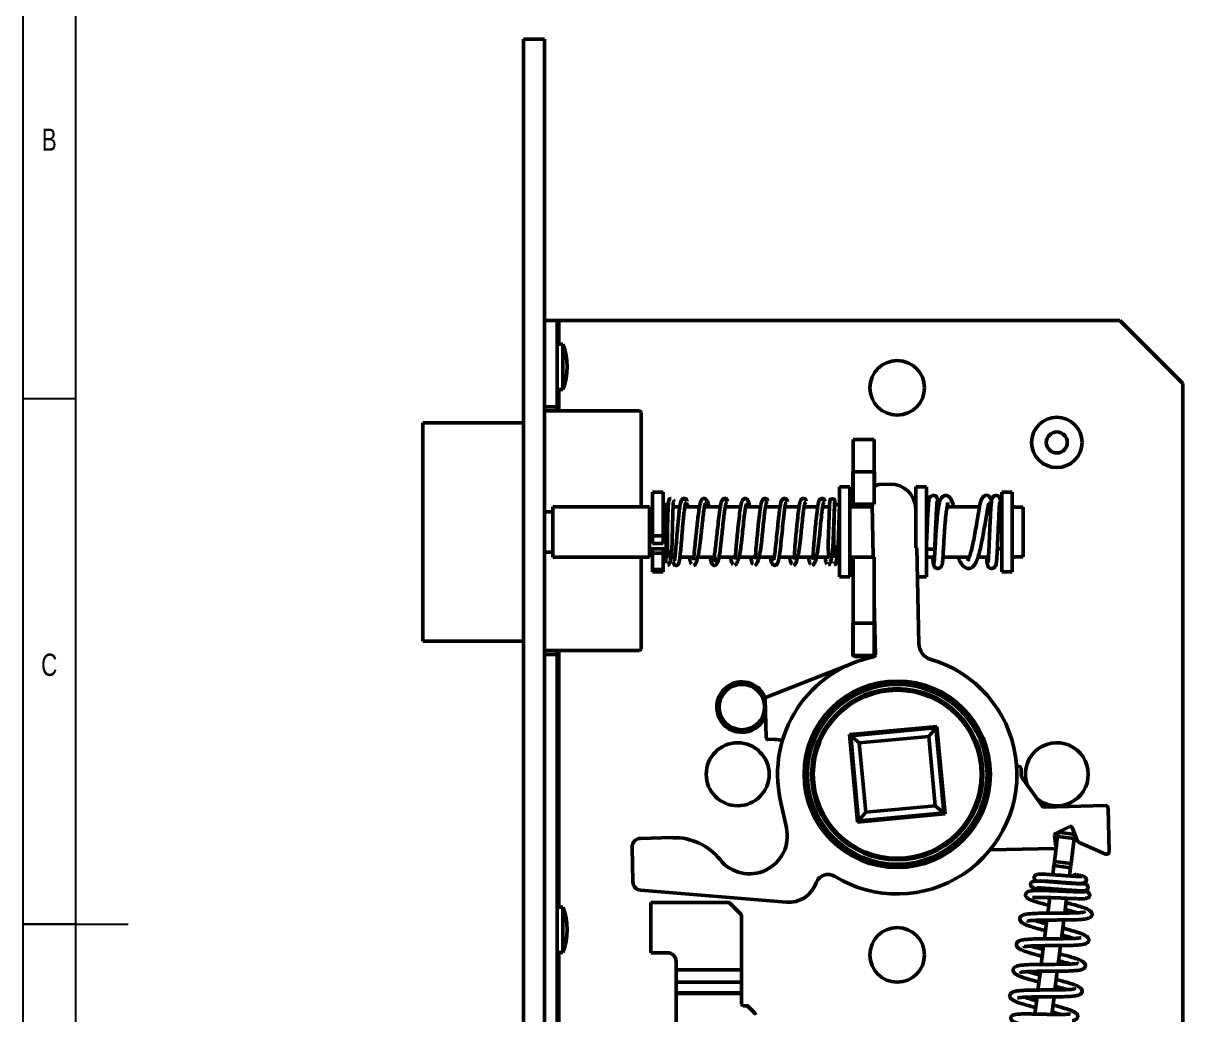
# Model space of a CAD drawing. Header units: millimetres. Extents: x 4 to 420, y 5 to 292.
# Drawn here: x 15 to 125.5, y 139.9 to 234.3 of the extents above; entities that cross this region are included whole.
import ezdxf

# ---------------------------------------------------------------- set-up
doc = ezdxf.new("R2010")
doc.units = ezdxf.units.MM
doc.styles.add('SLDTEXTSTYLE0', font='TXT', dxfattribs={"width": 0.75})

msp = doc.modelspace()

# ---------------------------------------------------------------- linework, layer by layer
at = {"color": 7, "linetype": 'Continuous', "lineweight": 25}
for p, q in [((15, 5), (15, 292)), ((20, 10), (20, 287)), ((20, 198.5), (15, 198.5)), ((14.999, 148.5), (25.001, 148.5)), ((20, 148.5), (15, 148.5))]:
    msp.add_line(p, q, dxfattribs=at)
at = {"color": 7, "linetype": 'Continuous', "lineweight": 50}
for p, q in [((62.657, 232.758), (64.657, 232.758)), ((62.657, 40.758), (62.657, 232.758)), ((64.657, 40.758), (64.657, 232.758)), ((64.657, 205.958), (65.857, 205.958)), ((65.857, 205.958), (65.857, 197.758)), ((65.857, 205.958), (66.017, 205.958)), ((119.457, 205.958), (66.017, 205.958)), ((125.457, 199.958), (119.457, 205.958)), ((66.417, 203.718), (65.857, 203.718)), ((66.417, 203.718), (66.417, 199.398)), ((125.457, 73.558), (125.457, 199.958)), ((65.857, 199.398), (66.417, 199.398)), ((64.657, 197.758), (65.857, 197.758)), ((65.857, 197.758), (65.857, 197.358)), ((64.657, 197.358), (65.857, 197.358)), ((66.017, 197.358), (65.857, 197.358)), ((66.017, 197.358), (73.697, 197.358)), ((73.857, 197.198), (73.857, 188.238)), ((53.057, 196.238), (62.657, 196.238)), ((53.057, 175.438), (53.057, 196.238)), ((94.057, 194.638), (96.057, 194.638)), ((94.057, 194.638), (94.057, 191.558)), ((96.057, 194.638), (96.057, 191.558)), ((94.017, 191.518), (94.017, 188.398)), ((94.057, 191.558), (96.057, 191.558)), ((94.057, 191.558), (94.057, 188.478)), ((96.057, 191.558), (96.057, 188.478)), ((96.097, 190.154), (96.097, 191.518)), ((93.753, 190.118), (92.753, 190.118)), ((92.753, 181.65), (92.753, 190.118)), ((93.753, 181.65), (93.753, 190.118)), ((97.576, 190.381), (96.616, 190.361)), ((101.028, 190.118), (100.028, 190.118)), ((100.028, 188.008), (100.028, 190.118)), ((101.028, 181.933), (101.028, 190.118)), ((75.957, 189.638), (74.957, 189.638)), ((74.957, 185.468), (74.957, 189.638)), ((75.957, 185.468), (75.957, 189.638)), ((81.922, 188.973), (81.838, 189.016)), ((85.773, 188.945), (85.653, 189.015)), ((92.099, 188.986), (92.057, 188.987)), ((109.217, 189.638), (108.217, 189.638)), ((108.217, 182.038), (108.217, 189.638)), ((109.217, 182.038), (109.217, 189.638)), ((74.657, 188.238), (65.457, 188.238)), ((65.457, 188.238), (65.457, 183.438)), ((74.657, 188.238), (74.657, 183.438)), ((76.257, 188.011), (76.257, 183.438)), ((77.552, 188.238), (76.905, 188.238)), ((79.427, 188.238), (78.023, 188.238)), ((81.403, 188.238), (79.901, 188.238)), ((83.35, 188.238), (81.88, 188.238)), ((85.239, 188.238), (83.816, 188.238)), ((87.1, 188.238), (85.713, 188.238)), ((88.911, 188.238), (87.563, 188.238)), ((90.684, 188.238), (89.383, 188.238)), ((91.801, 188.238), (91.153, 188.238)), ((92.28, 188.238), (92.273, 188.238)), ((92.753, 188.238), (92.752, 188.238)), ((95.862, 188.238), (93.753, 188.238)), ((94.057, 188.478), (96.057, 188.478)), ((94.057, 188.478), (94.057, 188.238)), ((95.857, 188.478), (95.967, 183.438)), ((100.028, 188.238), (100.014, 188.238)), ((100.042, 187.365), (100.028, 188.034)), ((101.219, 188.238), (101.028, 188.238)), ((102.199, 188.238), (102.014, 188.238)), ((106.101, 188.238), (103.011, 188.238)), ((107.185, 188.238), (106.913, 188.238)), ((109.457, 188.238), (109.217, 188.238)), ((109.457, 188.238), (109.457, 188.202)), ((110.257, 188.206), (109.457, 188.206)), ((109.457, 188.202), (110.257, 188.202)), ((110.257, 188.202), (110.257, 188.206)), ((110.257, 188.202), (110.257, 183.469)), ((65.457, 187.758), (64.657, 187.758)), ((74.957, 187.438), (74.657, 187.438)), ((76.257, 187.438), (75.957, 187.438)), ((100.028, 184.31), (100.028, 187.365)), ((108.217, 187.438), (107.938, 187.438)), ((74.957, 185.468), (75.957, 185.468)), ((74.957, 184.746), (74.957, 185.468)), ((74.957, 184.746), (75.957, 184.746)), ((75.957, 184.746), (75.957, 185.468)), ((64.657, 183.918), (65.457, 183.918)), ((65.457, 183.438), (74.657, 183.438)), ((73.857, 183.438), (73.857, 174.718)), ((74.657, 184.238), (76.257, 184.238)), ((74.957, 184.238), (74.957, 183.818)), ((75.957, 183.818), (74.957, 183.818)), ((74.957, 182.266), (74.957, 183.818)), ((75.957, 184.238), (75.957, 183.818)), ((75.957, 182.266), (75.957, 183.818)), ((76.699, 183.438), (77.08, 183.438)), ((77.55, 183.438), (78.895, 183.438)), ((79.265, 183.438), (80.812, 183.438)), ((81.285, 183.438), (82.857, 183.438)), ((83.18, 183.438), (84.77, 183.438)), ((85.084, 183.438), (86.54, 183.438)), ((87.008, 183.438), (88.467, 183.438)), ((88.773, 183.438), (90.252, 183.438)), ((90.558, 183.438), (91.746, 183.438)), ((92.51, 183.438), (92.753, 183.438)), ((93.753, 183.438), (94.057, 183.438)), ((94.057, 183.438), (96.057, 183.438)), ((94.057, 183.438), (94.057, 177.158)), ((96.057, 183.438), (96.057, 177.158)), ((100.307, 175.2), (100.109, 184.31)), ((101.028, 183.438), (101.81, 183.438)), ((102.612, 183.438), (105.106, 183.438)), ((105.94, 183.438), (106.944, 183.438)), ((107.791, 184.238), (108.217, 184.238)), ((109.217, 183.438), (109.457, 183.438)), ((110.257, 183.469), (109.457, 183.469)), ((109.457, 183.469), (109.457, 183.438)), ((74.957, 182.266), (75.957, 182.266)), ((74.957, 182.038), (74.957, 182.266)), ((75.957, 182.038), (75.957, 182.266)), ((92.068, 182.977), (92.092, 182.85)), ((74.957, 182.038), (75.957, 182.038)), ((92.753, 181.558), (92.753, 181.65)), ((92.753, 181.558), (93.753, 181.558)), ((93.753, 181.558), (93.753, 181.65)), ((100.169, 181.558), (101.028, 181.558)), ((101.028, 181.558), (101.028, 181.933)), ((108.217, 182.038), (109.217, 182.038)), ((96.057, 179.271), (96.17, 174.101)), ((96.057, 178.2), (96.145, 174.432)), ((94.017, 177.098), (94.017, 174.138)), ((94.057, 177.158), (96.057, 177.158)), ((94.057, 177.158), (94.057, 174.078)), ((96.057, 177.158), (96.057, 174.078)), ((96.097, 174.233), (96.097, 176.482)), ((53.057, 175.438), (62.657, 175.438)), ((64.657, 174.558), (65.857, 174.558)), ((65.857, 174.558), (65.857, 174.158)), ((65.857, 174.558), (66.017, 174.558)), ((73.697, 174.558), (66.017, 174.558)), ((64.657, 174.158), (65.857, 174.158)), ((65.857, 174.158), (65.857, 132.678)), ((94.057, 174.078), (96.057, 174.078)), ((94.177, 173.978), (95.705, 173.978)), ((95.891, 174.05), (94.749, 173.604)), ((93.492, 173.114), (85.788, 170.108)), ((85.686, 169.955), (85.773, 166.228)), ((93.7, 166.537), (102.036, 167.315)), ((101.934, 167.192), (93.823, 166.435)), ((101.934, 167.192), (101.254, 166.372)), ((102.691, 159.081), (101.934, 167.192)), ((102.036, 167.315), (102.815, 158.979)), ((85.937, 166.072), (86.577, 166.087)), ((94.478, 158.2), (93.7, 166.537)), ((93.823, 166.435), (94.58, 158.324)), ((94.643, 165.755), (93.823, 166.435)), ((101.254, 166.372), (94.643, 165.755)), ((94.643, 165.755), (95.26, 159.143)), ((101.872, 159.761), (101.254, 166.372)), ((109.883, 163.508), (109.633, 163.503)), ((110.065, 162.578), (110.047, 163.352)), ((112.053, 159.742), (110.11, 162.444)), ((87.115, 160.346), (87.7, 157.644)), ((95.26, 159.143), (94.58, 158.324)), ((94.58, 158.324), (102.691, 159.081)), ((95.26, 159.143), (101.872, 159.761)), ((102.691, 159.081), (101.872, 159.761)), ((118.092, 159.779), (112.254, 159.643)), ((118.434, 155.385), (118.338, 159.544)), ((102.815, 158.979), (94.478, 158.2)), ((113.366, 155.881), (113.247, 156.952)), ((113.335, 157.113), (114.693, 157.785)), ((113.586, 157.237), (115.173, 157.034)), ((114.913, 157.7), (115.428, 156.381)), ((73.002, 155.838), (73.075, 152.504)), ((76.884, 156.723), (73.784, 156.656)), ((113.23, 154.46), (113.535, 156.84)), ((113.535, 156.84), (115.122, 156.637)), ((114.817, 154.256), (115.122, 156.637)), ((115.513, 156.293), (118.098, 155.16)), ((107.099, 155.562), (113.211, 155.704)), ((113.067, 153.191), (113.179, 154.063)), ((113.179, 154.063), (114.766, 153.86)), ((113.23, 154.46), (114.817, 154.256)), ((114.666, 153.075), (114.766, 153.86)), ((112.98, 152.512), (112.984, 152.54)), ((73.808, 151.724), (87.667, 150.572)), ((112.872, 151.671), (112.897, 151.862)), ((114.477, 151.604), (114.494, 151.736)), ((114.577, 152.387), (114.582, 152.423)), ((116.262, 151.617), (116.062, 151.674)), ((74.782, 150.562), (74.782, 145.762)), ((82.156, 150.562), (74.782, 150.562)), ((83.375, 149.409), (82.269, 150.515)), ((112.779, 150.94), (112.434, 151.029)), ((112.598, 149.533), (112.788, 151.017)), ((114.212, 149.543), (114.393, 150.951)), ((66.417, 150.118), (65.857, 150.118)), ((66.417, 150.118), (66.417, 145.798)), ((83.422, 144.138), (83.422, 149.296)), ((112.285, 147.094), (112.514, 148.877)), ((113.9, 147.103), (114.128, 148.887)), ((111.972, 144.655), (112.201, 146.438)), ((113.587, 144.664), (113.815, 146.447)), ((65.857, 145.798), (66.417, 145.798)), ((74.782, 145.762), (76.382, 145.762)), ((77.182, 144.962), (77.182, 144.138)), ((83.422, 144.138), (77.182, 144.138)), ((77.182, 142.95), (77.182, 144.138)), ((83.422, 144.138), (83.422, 142.95)), ((111.66, 142.215), (111.888, 143.999)), ((113.274, 142.225), (113.503, 144.008)), ((83.422, 142.95), (77.182, 142.95)), ((77.182, 142.95), (77.182, 141.945)), ((83.422, 141.945), (83.422, 142.95)), ((83.422, 141.945), (77.182, 141.945)), ((77.182, 141.889), (77.182, 141.945)), ((83.422, 141.889), (77.182, 141.889)), ((77.182, 141.889), (77.182, 91.762)), ((83.422, 141.945), (83.422, 141.889)), ((83.422, 140.882), (83.422, 141.889)), ((111.366, 139.924), (111.575, 141.559)), ((112.975, 139.891), (113.19, 141.569)), ((83.916, 140.722), (83.582, 140.722)), ((84.735, 139.969), (84.029, 140.675))]:
    msp.add_line(p, q, dxfattribs=at)
at = {"color": 8, "linetype": 'Continuous', "lineweight": 50}
for p, q in [((66.017, 203.718), (66.017, 205.958)), ((66.017, 197.358), (66.017, 199.398)), ((66.017, 150.118), (66.017, 174.558)), ((66.017, 132.139), (66.017, 145.798))]:
    msp.add_line(p, q, dxfattribs=at)
at = {"color": 7, "linetype": 'Continuous', "lineweight": 50, "flags": 128}
for points in [[(76.429, 188.26), (76.412, 188.334), (76.36, 188.397), (76.284, 188.441), (76.193, 188.456), (76.102, 188.443), (76.026, 188.402), (75.974, 188.34), (75.957, 188.267), (75.975, 188.192), (76.026, 188.129), (76.103, 188.085), (76.193, 188.07), (76.284, 188.083), (76.36, 188.124), (76.412, 188.186), (76.429, 188.26)], [(92.753, 188.26), (92.736, 188.334), (92.684, 188.397), (92.608, 188.441), (92.517, 188.456), (92.427, 188.444), (92.35, 188.402), (92.299, 188.341), (92.281, 188.267), (92.289, 188.232)], [(101.817, 184.38), (101.827, 184.355), (101.798, 184.282), (101.71, 184.224), (101.581, 184.187), (101.428, 184.179), (101.274, 184.199), (101.145, 184.246), (101.058, 184.311), (101.028, 184.385), (101.028, 184.385)], [(96.081, 177.167), (96.07, 177.187), (96.057, 177.204)], [(95.948, 174.078), (95.946, 174.076), (95.891, 174.05)], [(101.934, 167.192), (101.956, 167.218), (101.981, 167.248), (102.008, 167.281), (102.036, 167.315)], [(93.7, 166.537), (93.734, 166.509), (93.767, 166.481), (93.797, 166.456), (93.823, 166.435)], [(102.691, 159.081), (102.718, 159.059), (102.748, 159.034), (102.781, 159.007), (102.815, 158.979)], [(94.478, 158.2), (94.507, 158.234), (94.534, 158.267), (94.559, 158.297), (94.58, 158.324)], [(113.535, 156.84), (113.545, 156.918), (113.555, 156.992), (113.564, 157.061), (113.571, 157.121), (113.578, 157.17), (113.582, 157.207), (113.585, 157.23), (113.586, 157.237)], [(115.122, 156.637), (115.132, 156.714), (115.142, 156.789), (115.151, 156.857), (115.158, 156.917), (115.165, 156.967), (115.169, 157.003), (115.172, 157.026), (115.173, 157.034)], [(113.179, 154.063), (113.18, 154.071), (113.183, 154.093), (113.188, 154.13), (113.194, 154.179), (113.202, 154.239), (113.211, 154.308), (113.22, 154.382), (113.23, 154.46)], [(114.766, 153.86), (114.767, 153.867), (114.77, 153.89), (114.775, 153.926), (114.781, 153.976), (114.789, 154.036), (114.798, 154.105), (114.807, 154.179), (114.817, 154.256)]]:
    msp.add_lwpolyline(points, dxfattribs=at)
at = {"color": 7, "linetype": 'Continuous', "lineweight": 50}
for centre, radius in [((98.257, 199.558), 2.6), ((113.457, 194.358), 2.4), ((113.457, 194.358), 1), ((83.457, 169.158), 2.16), ((98.257, 162.758), 8.88), ((98.257, 162.758), 8.8), ((98.257, 162.758), 8.56), ((98.257, 162.758), 8.16), ((98.257, 162.758), 8), ((83.057, 162.758), 3), ((98.257, 145.558), 2.6)]:
    msp.add_circle(centre, radius, dxfattribs=at)
for centre, radius, start, end in [((60.785, 201.558), 6.032, 339.01705, 20.98295), ((73.697, 197.198), 0.16, 0, 90), ((94.177, 191.518), 0.16, 138.59038, 180), ((95.937, 191.518), 0.16, 0, 41.40962), ((96.633, 189.561), 0.8, 91.24735, 136.06999), ((97.628, 187.982), 2.4, 1.24735, 91.24735), ((94.177, 188.398), 0.16, 180, 221.40962), ((94.177, 177.098), 0.16, 138.59038, 180), ((73.697, 174.718), 0.16, 270, 0), ((101.907, 175.235), 1.6, 181.24735, 253.69732), ((98.257, 162.758), 11.4, 101.21025, 192.21558), ((98.257, 162.758), 11.4, 238.46383, 73.69732), ((94.177, 174.138), 0.16, 180, 270), ((96.01, 174.097), 0.16, 281.21025, 1.24735), ((95.745, 174.423), 0.4, 321.29947, 1.33363), ((83.457, 169.158), 2.4, 119.32811, 340.76716), ((83.457, 169.158), 2.4, 21.00834, 119.32811), ((85.846, 169.959), 0.16, 111.31674, 181.33363), ((85.933, 166.232), 0.16, 181.33363, 271.33363), ((86.614, 164.487), 1.6, 64.3172, 91.33363), ((113.457, 162.758), 3, 0, 200.95651), ((109.887, 163.349), 0.16, 1.33363, 91.33363), ((110.305, 162.584), 0.24, 181.33363, 215.73363), ((113.457, 162.758), 3, 230.51075, 0), ((112.248, 159.883), 0.24, 215.73363, 271.33363), ((118.098, 159.539), 0.24, 1.33363, 91.33363), ((84.182, 156.882), 3.6, 218.7426, 12.21558), ((113.406, 156.97), 0.16, 116.33363, 186.33363), ((114.764, 157.642), 0.16, 21.31674, 116.33363), ((73.802, 155.856), 0.8, 91.24735, 181.24735), ((77.006, 151.124), 5.6, 38.7426, 91.24735), ((113.207, 155.864), 0.16, 271.33363, 6.33363), ((115.577, 156.44), 0.16, 201.31674, 246.33363), ((118.194, 155.38), 0.24, 246.33363, 1.33363), ((73.874, 152.521), 0.8, 181.24735, 265.24735), ((91.667, 152.019), 1.2, 58.46383, 160.37571), ((87.899, 153.362), 2.8, 265.24735, 340.37571), ((82.156, 150.402), 0.16, 45, 90), ((60.785, 147.958), 6.032, 339.01705, 20.98295), ((83.262, 149.296), 0.16, 0, 45), ((76.382, 144.962), 0.8, 0, 90), ((83.582, 140.882), 0.16, 180, 270), ((83.916, 140.562), 0.16, 45, 90), ((84.622, 139.856), 0.16, 0, 45)]:
    msp.add_arc(centre, radius, start, end, dxfattribs=at)
for points, knots in [([(76.735, 189.021), (76.704, 189.018), (76.642, 189.012), (76.565, 188.959), (76.507, 188.886), (76.498, 188.825), (76.494, 188.795)], [0, 0, 0, 0, 0.2503642, 0.5015165, 0.7518791, 1, 1, 1, 1]), ([(77.781, 188.912), (77.741, 188.887), (77.666, 188.84), (77.565, 188.37), (77.479, 187.748), (77.408, 187.068), (77.348, 186.413), (77.285, 185.664), (77.217, 184.831), (77.143, 183.989), (77.08, 183.453), (77.054, 183.191), (77.025, 183.078), (77.047, 183.083), (77.05, 183.083)], [0, 0, 0, 0, 0.1214077, 0.2299491, 0.3274471, 0.4142938, 0.4899527, 0.5540426, 0.664923, 0.7689499, 0.8727554, 0.9299814, 0.9887465, 1, 1, 1, 1]), ([(77.974, 189.028), (77.94, 189.026), (77.874, 189.02), (77.789, 188.963), (77.723, 188.885), (77.709, 188.818), (77.702, 188.785)], [0, 0, 0, 0, 0.2553375, 0.5088686, 0.7578804, 1, 1, 1, 1]), ([(78.173, 188.784), (78.172, 188.817), (78.17, 188.883), (78.123, 188.963), (78.057, 189.018), (77.974, 189.036), (77.892, 189.008), (77.833, 188.958), (77.813, 188.913), (77.806, 188.898)], [0, 0, 0, 0, 0.1532887, 0.3073295, 0.4617254, 0.6157717, 0.769585, 0.9233798, 1, 1, 1, 1]), ([(78.246, 188.753), (78.239, 188.789), (78.224, 188.861), (78.158, 188.945), (78.101, 188.997), (78.065, 189.005), (78.061, 189.006)], [0, 0, 0, 0, 0.3126388, 0.6343349, 0.9622993, 1, 1, 1, 1]), ([(80.294, 188.238), (80.292, 188.252), (80.259, 188.465), (80.19, 188.721), (80.042, 188.987), (79.837, 189.045), (79.682, 188.987), (79.567, 188.822), (79.477, 188.529), (79.387, 188.06), (79.3, 187.413), (79.211, 186.647), (79.128, 185.854), (79.037, 185), (78.961, 184.284), (78.913, 183.751), (78.891, 183.404), (78.887, 183.193), (78.894, 183.168), (78.896, 183.16)], [0, 0, 0, 0, 0.0054784, 0.0814051, 0.1494235, 0.1808576, 0.2111815, 0.2688036, 0.3297719, 0.4007417, 0.479501, 0.5549536, 0.6260999, 0.6969627, 0.7890413, 0.8439946, 0.9042984, 0.9698269, 1, 1, 1, 1]), ([(81.731, 189.005), (81.726, 189.003), (81.688, 188.994), (81.628, 188.939), (81.559, 188.85), (81.543, 188.774), (81.535, 188.736)], [0, 0, 0, 0, 0.0438903, 0.3703515, 0.6900435, 1, 1, 1, 1]), ([(82.007, 188.734), (82.006, 188.771), (82.006, 188.846), (81.962, 188.94), (81.898, 189.007), (81.818, 189.037), (81.739, 189.02), (81.675, 188.965), (81.63, 188.883), (81.63, 188.815), (81.63, 188.782)], [0, 0, 0, 0, 0.1242146, 0.2490855, 0.3744392, 0.4998122, 0.6252384, 0.7507152, 0.8757154, 1, 1, 1, 1]), ([(82.102, 188.783), (82.094, 188.817), (82.077, 188.886), (82.009, 188.965), (81.921, 189.022), (81.853, 189.026), (81.818, 189.029)], [0, 0, 0, 0, 0.2410126, 0.489693, 0.7436205, 1, 1, 1, 1]), ([(84.193, 188.238), (84.189, 188.266), (84.152, 188.521), (84.074, 188.792), (83.915, 189.02), (83.73, 189.043), (83.513, 188.903), (83.38, 188.509), (83.275, 187.846), (83.165, 186.926), (83.078, 186.087), (83.007, 185.403), (82.949, 184.838), (82.893, 184.242), (82.856, 183.699), (82.849, 183.335), (82.861, 183.254), (82.865, 183.226)], [0, 0, 0, 0, 0.0109303, 0.0983597, 0.1749679, 0.2142808, 0.2544807, 0.3434606, 0.4452538, 0.5448014, 0.6370644, 0.682956, 0.7381671, 0.8029469, 0.8764113, 0.9579194, 1, 1, 1, 1]), ([(85.551, 189.001), (85.548, 189.001), (85.513, 188.991), (85.455, 188.936), (85.387, 188.848), (85.371, 188.771), (85.363, 188.733)], [0, 0, 0, 0, 0.0250771, 0.3577328, 0.6837354, 1, 1, 1, 1]), ([(85.835, 188.731), (85.834, 188.768), (85.834, 188.843), (85.789, 188.937), (85.724, 189.005), (85.643, 189.036), (85.563, 189.02), (85.498, 188.966), (85.453, 188.886), (85.453, 188.818), (85.452, 188.785)], [0, 0, 0, 0, 0.124173, 0.2490947, 0.3745124, 0.4999107, 0.625323, 0.7507739, 0.8757518, 1, 1, 1, 1]), ([(85.924, 188.786), (85.916, 188.819), (85.9, 188.887), (85.832, 188.966), (85.746, 189.022), (85.678, 189.026), (85.643, 189.028)], [0, 0, 0, 0, 0.2413595, 0.4901015, 0.7438755, 1, 1, 1, 1]), ([(87.369, 188.933), (87.324, 188.922), (87.239, 188.901), (87.128, 188.449), (87.036, 187.863), (86.96, 187.234), (86.898, 186.645), (86.828, 185.95), (86.743, 185.086), (86.658, 184.286), (86.587, 183.741), (86.54, 183.425), (86.498, 183.211), (86.516, 183.173), (86.525, 183.155)], [0, 0, 0, 0, 0.1243298, 0.2341614, 0.3300373, 0.4123898, 0.4816794, 0.5385534, 0.6490235, 0.7674776, 0.8298412, 0.8899819, 0.9446202, 1, 1, 1, 1]), ([(87.532, 189.026), (87.498, 189.024), (87.43, 189.02), (87.344, 188.965), (87.277, 188.888), (87.261, 188.821), (87.253, 188.788)], [0, 0, 0, 0, 0.2561082, 0.5098979, 0.758643, 1, 1, 1, 1]), ([(87.725, 188.787), (87.725, 188.82), (87.724, 188.886), (87.678, 188.966), (87.613, 189.018), (87.532, 189.034), (87.45, 189.004), (87.409, 188.956), (87.389, 188.931)], [0, 0, 0, 0, 0.165346, 0.3317586, 0.4988771, 0.6659603, 0.8329916, 1, 1, 1, 1]), ([(87.81, 188.733), (87.803, 188.77), (87.787, 188.846), (87.719, 188.935), (87.663, 188.989), (87.628, 188.998), (87.627, 188.999)], [0, 0, 0, 0, 0.31980003, 0.64920016, 0.98524368, 1, 1, 1, 1]), ([(89.121, 188.903), (89.092, 188.881), (89.037, 188.839), (88.959, 188.539), (88.889, 188.134), (88.811, 187.548), (88.731, 186.802), (88.647, 185.939), (88.564, 185.08), (88.503, 184.368), (88.472, 183.829), (88.463, 183.481), (88.467, 183.269), (88.475, 183.223), (88.476, 183.214)], [0, 0, 0, 0, 0.0963795, 0.1846319, 0.2649083, 0.3373901, 0.4589984, 0.5511287, 0.642283, 0.7599514, 0.8280459, 0.9017016, 0.9808977, 1, 1, 1, 1]), ([(89.599, 188.769), (89.592, 188.803), (89.577, 188.873), (89.512, 188.957), (89.427, 189.017), (89.327, 189.041), (89.227, 189.02), (89.143, 188.963), (89.077, 188.882), (89.063, 188.814), (89.056, 188.78)], [0, 0, 0, 0, 0.1210536, 0.2455292, 0.3722793, 0.5000166, 0.6277627, 0.75452, 0.878985, 1, 1, 1, 1]), ([(90.921, 188.91), (90.891, 188.91), (90.834, 188.909), (90.753, 188.631), (90.679, 188.238), (90.599, 187.655), (90.518, 186.903), (90.434, 186.022), (90.35, 185.139), (90.289, 184.403), (90.257, 183.844), (90.248, 183.481), (90.252, 183.264), (90.26, 183.219), (90.262, 183.21)], [0, 0, 0, 0, 0.0982642, 0.1890578, 0.2694155, 0.3413798, 0.4622135, 0.5540646, 0.6440093, 0.7606721, 0.8283916, 0.9017044, 0.980606, 1, 1, 1, 1]), ([(91.106, 189.023), (91.073, 189.021), (91.007, 189.018), (90.923, 188.965), (90.858, 188.89), (90.844, 188.826), (90.837, 188.794)], [0, 0, 0, 0, 0.2560536, 0.5096679, 0.7583695, 1, 1, 1, 1]), ([(91.309, 188.793), (91.308, 188.825), (91.305, 188.889), (91.257, 188.966), (91.19, 189.016), (91.107, 189.03), (91.022, 189), (90.98, 188.952), (90.959, 188.928)], [0, 0, 0, 0, 0.1644835, 0.3303333, 0.4971665, 0.6642904, 0.831853, 1, 1, 1, 1]), ([(91.376, 188.733), (91.368, 188.769), (91.354, 188.842), (91.307, 188.917), (91.27, 188.943), (91.261, 188.95)], [0, 0, 0, 0, 0.4247839, 0.8597602, 1, 1, 1, 1]), ([(92.304, 188.736), (92.303, 188.752), (92.302, 188.784), (92.282, 188.845), (92.238, 188.913), (92.175, 188.961), (92.117, 188.985), (92.071, 188.992), (92.026, 188.99), (91.968, 188.974), (91.905, 188.934), (91.861, 188.874), (91.841, 188.819), (91.839, 188.79), (91.838, 188.775)], [0, 0, 0, 0, 0.06235873, 0.12458237, 0.2494765, 0.37461869, 0.43714615, 0.49991428, 0.56268645, 0.62522623, 0.75041203, 0.87536312, 0.93761223, 1, 1, 1, 1]), ([(92.31, 188.773), (92.309, 188.788), (92.307, 188.817), (92.286, 188.872), (92.241, 188.933), (92.176, 188.973), (92.118, 188.99), (92.087, 188.99), (92.071, 188.991)], [0, 0, 0, 0, 0.1247524, 0.2492303, 0.4990896, 0.7494205, 0.8744778, 1, 1, 1, 1]), ([(102.151, 188.736), (102.127, 188.867), (102.089, 189.082), (101.964, 189.222), (101.886, 189.27), (101.84, 189.291), (101.767, 189.315), (101.684, 189.319), (101.579, 189.3), (101.48, 189.249), (101.39, 189.165), (101.353, 189.109), (101.331, 189.065), (101.32, 189.04), (101.286, 188.938), (101.251, 188.682), (101.2, 188.024), (101.16, 187.283), (101.124, 186.514), (101.094, 185.831), (101.062, 185.092), (101.04, 184.629), (101.028, 184.389)], [0, 0, 0, 0, 0.0791308, 0.1293817, 0.1426256, 0.1463131, 0.1566803, 0.1701169, 0.1797781, 0.1989295, 0.214033, 0.2312885, 0.2416146, 0.2511071, 0.2676741, 0.4035205, 0.5127102, 0.6485862, 0.7266757, 0.8112698, 0.9023759, 1, 1, 1, 1]), ([(103.627, 188.238), (103.589, 188.374), (103.499, 188.693), (103.367, 188.975), (103.259, 189.139), (103.095, 189.269), (102.91, 189.337), (102.683, 189.293), (102.477, 189.124), (102.365, 188.913), (102.275, 188.63), (102.191, 188.221), (102.107, 187.628), (102.035, 186.922), (101.977, 186.196), (101.928, 185.485), (101.891, 184.828), (101.873, 184.487), (101.867, 184.384)], [0, 0, 0, 0, 0.06510096, 0.15294528, 0.2047876, 0.22699557, 0.26073973, 0.30322138, 0.34320396, 0.4054945, 0.46748304, 0.53872082, 0.62284969, 0.72632497, 0.78941219, 0.86427078, 0.95876178, 1, 1, 1, 1]), ([(102.195, 188.209), (102.187, 188.336), (102.164, 188.695), (102.14, 188.823), (102.125, 188.906)], [0, 0, 0, 0, 0.352039, 1, 1, 1, 1]), ([(107.233, 188.768), (107.221, 188.827), (107.191, 188.969), (107.14, 189.078), (107.051, 189.189), (106.943, 189.279), (106.815, 189.322), (106.714, 189.322), (106.627, 189.308), (106.487, 189.244), (106.346, 189.073), (106.232, 188.803), (106.132, 188.422), (106.023, 187.853), (105.898, 187.132), (105.761, 186.311), (105.614, 185.474), (105.467, 184.715), (105.313, 184.055), (105.162, 183.531), (104.998, 183.181), (104.975, 183.156), (104.966, 183.146)], [0, 0, 0, 0, 0.03393959, 0.08210353, 0.0969557, 0.11187859, 0.13400315, 0.14153922, 0.15096718, 0.17557024, 0.22772902, 0.26692518, 0.34149769, 0.41723013, 0.49538201, 0.57563351, 0.65559219, 0.72975311, 0.79827142, 0.8709963, 0.94763441, 1, 1, 1, 1]), ([(108.211, 187.438), (108.203, 187.585), (108.186, 187.899), (108.146, 188.399), (108.092, 188.833), (108.033, 189.075), (107.98, 189.166), (107.952, 189.197), (107.931, 189.216), (107.911, 189.233), (107.876, 189.258), (107.817, 189.288), (107.753, 189.308), (107.688, 189.316), (107.612, 189.313), (107.523, 189.285), (107.444, 189.23), (107.375, 189.153), (107.334, 189.091), (107.313, 189.055), (107.307, 189.045), (107.303, 189.038), (107.301, 189.034), (107.298, 189.03), (107.296, 189.026), (107.294, 189.023), (107.291, 189.018), (107.288, 189.013), (107.285, 189.007), (107.282, 189), (107.278, 188.991), (107.27, 188.97), (107.255, 188.917), (107.238, 188.825), (107.216, 188.646), (107.182, 188.249), (107.139, 187.516), (107.091, 186.466), (107.048, 185.461), (107.007, 184.559), (106.968, 183.794), (106.935, 183.232), (106.904, 182.949), (106.907, 182.955), (106.908, 182.957)], [0, 0, 0, 0, 0.0383239, 0.0819975, 0.1544481, 0.2063325, 0.2365503, 0.2433656, 0.2449775, 0.2466808, 0.2510076, 0.2566255, 0.2635656, 0.2676123, 0.2725938, 0.2864719, 0.3059426, 0.3224119, 0.3322426, 0.3337236, 0.3348456, 0.3352869, 0.3356615, 0.3359877, 0.3362925, 0.3369343, 0.3375013, 0.3379889, 0.3384677, 0.3390114, 0.3396718, 0.3414426, 0.3470509, 0.3670031, 0.3986891, 0.442034, 0.5347668, 0.6186913, 0.6941334, 0.7624956, 0.831783, 0.9029499, 0.9729856, 1, 1, 1, 1]), ([(76.23, 188.152), (76.199, 188.079), (76.132, 187.923), (76.116, 187.655), (76.112, 187.467), (76.112, 187.438)], [0, 0, 0, 0, 0.42278744, 0.90852408, 1, 1, 1, 1]), ([(76.441, 188.238), (76.436, 188.165), (76.421, 187.93), (76.404, 187.323), (76.381, 186.537), (76.365, 185.807), (76.361, 185.134), (76.368, 184.568), (76.39, 184.025), (76.426, 183.586), (76.459, 183.418), (76.474, 183.344)], [0, 0, 0, 0, 0.0701731, 0.2258345, 0.3392513, 0.4846665, 0.5745061, 0.6749021, 0.7852831, 0.9053822, 1, 1, 1, 1]), ([(76.402, 182.657), (76.446, 182.672), (76.53, 182.701), (76.638, 183.05), (76.716, 183.495), (76.778, 184.105), (76.811, 184.823), (76.831, 185.663), (76.85, 186.381), (76.867, 187.034), (76.882, 187.587), (76.898, 188.096), (76.914, 188.492), (76.928, 188.698), (76.937, 188.686), (76.94, 188.681)], [0, 0, 0, 0, 0.0915574, 0.1748134, 0.2490162, 0.3141789, 0.4185364, 0.4937756, 0.5862771, 0.6456175, 0.7134795, 0.7899314, 0.8717951, 0.9535432, 1, 1, 1, 1]), ([(76.519, 188.878), (76.51, 188.876), (76.49, 188.871), (76.463, 188.7), (76.449, 188.401), (76.441, 188.238)], [0, 0, 0, 0, 0.2787646, 0.6061232, 1, 1, 1, 1]), ([(76.912, 183.031), (76.925, 182.945), (76.95, 182.792), (77.024, 182.701), (77.107, 182.652), (77.188, 182.636), (77.358, 182.674), (77.441, 182.844), (77.535, 183.223), (77.607, 183.905), (77.684, 184.756), (77.753, 185.598), (77.816, 186.35), (77.874, 186.998), (77.941, 187.659), (78.015, 188.241), (78.093, 188.642), (78.143, 188.653), (78.168, 188.659)], [0, 0, 0, 0, 0.050192, 0.0888812, 0.1033614, 0.114945, 0.1263038, 0.1804783, 0.2818564, 0.3718667, 0.4607612, 0.5554376, 0.6092803, 0.6727971, 0.7451797, 0.8254817, 0.91341, 1, 1, 1, 1]), ([(76.975, 188.771), (76.973, 188.804), (76.971, 188.84), (76.952, 188.868), (76.95, 188.87)], [0, 0, 0, 0, 0.9208663, 1, 1, 1, 1]), ([(78.303, 188.238), (78.283, 188.328), (78.249, 188.481), (78.209, 188.57), (78.193, 188.606)], [0, 0, 0, 0, 0.5915537, 1, 1, 1, 1]), ([(78.839, 182.648), (78.903, 182.663), (79.023, 182.693), (79.178, 183.066), (79.3, 183.544), (79.415, 184.194), (79.509, 184.976), (79.599, 185.841), (79.684, 186.636), (79.769, 187.389), (79.86, 188.024), (79.924, 188.415), (79.99, 188.593), (79.967, 188.583), (79.961, 188.581)], [0, 0, 0, 0, 0.1022256, 0.19436879, 0.27622944, 0.34803188, 0.46341353, 0.54966523, 0.63593417, 0.72720095, 0.82196016, 0.90657109, 0.97790026, 1, 1, 1, 1]), ([(80.423, 183.438), (80.443, 183.327), (80.49, 183.064), (80.594, 182.793), (80.786, 182.61), (81.022, 182.674), (81.188, 182.964), (81.284, 183.39), (81.373, 183.983), (81.462, 184.718), (81.546, 185.499), (81.636, 186.36), (81.72, 187.128), (81.8, 187.757), (81.869, 188.212), (81.945, 188.575), (81.997, 188.657), (82.023, 188.7)], [0, 0, 0, 0, 0.0464942, 0.11098, 0.1693456, 0.2280605, 0.2906229, 0.3615662, 0.4394729, 0.5140876, 0.5842852, 0.6536671, 0.7442885, 0.7991398, 0.8601075, 0.9271089, 1, 1, 1, 1]), ([(81.546, 188.777), (81.528, 188.742), (81.481, 188.652), (81.409, 188.297), (81.334, 187.813), (81.25, 187.157), (81.165, 186.376), (81.074, 185.511), (80.99, 184.734), (80.904, 184.021), (80.819, 183.453), (80.751, 183.152), (80.791, 183.116), (80.913, 183.105), (80.957, 183.128), (80.925, 183.242), (80.898, 183.415), (80.894, 183.438)], [0, 0, 0, 0, 0.0485082, 0.1240742, 0.1921143, 0.2527794, 0.3520145, 0.427386, 0.5035007, 0.5840883, 0.6675082, 0.7415213, 0.8034805, 0.8602765, 0.9192784, 0.9892105, 1, 1, 1, 1]), ([(82.773, 182.654), (82.814, 182.671), (82.893, 182.705), (83.038, 182.947), (83.187, 183.403), (83.319, 184.086), (83.41, 184.752), (83.474, 185.341), (83.544, 186.019), (83.63, 186.843), (83.715, 187.582), (83.787, 188.074), (83.83, 188.339), (83.865, 188.491), (83.838, 188.509), (83.828, 188.516)], [0, 0, 0, 0, 0.0670695, 0.130571, 0.2453603, 0.344347, 0.4280816, 0.4975879, 0.5543757, 0.6662376, 0.7862458, 0.8493146, 0.909372, 0.9638323, 1, 1, 1, 1]), ([(84.684, 182.655), (84.742, 182.687), (84.854, 182.748), (85.002, 183.106), (85.122, 183.554), (85.239, 184.174), (85.336, 184.921), (85.42, 185.755), (85.504, 186.582), (85.581, 187.299), (85.653, 187.87), (85.716, 188.272), (85.782, 188.588), (85.828, 188.665), (85.852, 188.705)], [0, 0, 0, 0, 0.0916927, 0.1758351, 0.2518272, 0.319679, 0.4316769, 0.5151377, 0.5982646, 0.7068994, 0.7709177, 0.8411559, 0.9175534, 1, 1, 1, 1]), ([(85.409, 188.859), (85.382, 188.808), (85.329, 188.711), (85.255, 188.361), (85.188, 187.929), (85.112, 187.333), (85.032, 186.6), (84.949, 185.77), (84.865, 184.955), (84.79, 184.126), (84.757, 183.457), (84.775, 183.315), (84.782, 183.256)], [0, 0, 0, 0, 0.0955626, 0.1832308, 0.2631201, 0.3353623, 0.4568175, 0.5489411, 0.6401533, 0.7579376, 0.8991105, 1, 1, 1, 1]), ([(86.175, 183.438), (86.182, 183.392), (86.221, 183.116), (86.31, 182.824), (86.51, 182.618), (86.696, 182.66), (86.881, 182.847), (86.996, 183.274), (87.101, 184.014), (87.208, 185.004), (87.314, 186.085), (87.409, 187.021), (87.493, 187.759), (87.567, 188.288), (87.639, 188.644), (87.682, 188.627), (87.701, 188.62)], [0, 0, 0, 0, 0.0165028, 0.0998959, 0.1737941, 0.2113121, 0.2494594, 0.3345905, 0.4321118, 0.5268883, 0.6148566, 0.712389, 0.7756144, 0.8481193, 0.9294738, 1, 1, 1, 1]), ([(88.381, 182.653), (88.44, 182.684), (88.551, 182.744), (88.701, 183.12), (88.821, 183.596), (88.938, 184.255), (89.035, 185.047), (89.119, 185.923), (89.202, 186.781), (89.279, 187.501), (89.349, 188.05), (89.409, 188.413), (89.472, 188.666), (89.515, 188.682), (89.537, 188.69)], [0, 0, 0, 0, 0.0918149, 0.1760943, 0.2522203, 0.3202025, 0.4323921, 0.5160259, 0.5993243, 0.7080234, 0.7719893, 0.842057, 0.9181342, 1, 1, 1, 1]), ([(90.167, 182.651), (90.226, 182.681), (90.338, 182.738), (90.488, 183.122), (90.609, 183.615), (90.726, 184.294), (90.822, 185.108), (90.905, 186.005), (90.988, 186.878), (91.064, 187.597), (91.132, 188.13), (91.189, 188.467), (91.241, 188.673), (91.273, 188.653), (91.286, 188.644)], [0, 0, 0, 0, 0.0941509, 0.1804733, 0.2583746, 0.3278488, 0.442174, 0.5270295, 0.6123808, 0.7230667, 0.7879118, 0.8593143, 0.938714, 1, 1, 1, 1]), ([(91.678, 182.664), (91.727, 182.693), (91.822, 182.749), (91.942, 183.087), (92.028, 183.511), (92.1, 184.072), (92.141, 184.686), (92.167, 185.341), (92.192, 186.021), (92.216, 186.722), (92.239, 187.386), (92.257, 187.894), (92.268, 188.128), (92.273, 188.229)], [0, 0, 0, 0, 0.1033476, 0.1991619, 0.2862606, 0.3627884, 0.4804841, 0.5512738, 0.6323004, 0.7527765, 0.8318691, 0.9270144, 1, 1, 1, 1]), ([(91.836, 188.774), (91.829, 188.704), (91.815, 188.572), (91.792, 188.083), (91.767, 187.401), (91.741, 186.641), (91.717, 185.958), (91.69, 185.174), (91.68, 184.431), (91.695, 183.878), (91.719, 183.504), (91.75, 183.407), (91.764, 183.364)], [0, 0, 0, 0, 0.1077516, 0.2042631, 0.3528389, 0.4548518, 0.5256749, 0.6270517, 0.7654873, 0.8451676, 0.9300488, 1, 1, 1, 1]), ([(91.84, 188.793), (91.84, 188.791), (91.834, 188.773), (91.833, 188.754), (91.832, 188.738)], [0, 0, 0, 0, 0.1425876, 1, 1, 1, 1]), ([(92.282, 188.274), (92.275, 188.104), (92.26, 187.757), (92.24, 187.025), (92.224, 186.184), (92.218, 185.291), (92.231, 184.453), (92.264, 183.757), (92.304, 183.491), (92.323, 183.364)], [0, 0, 0, 0, 0.1313478, 0.2682493, 0.4101175, 0.556305, 0.7061224, 0.8594464, 1, 1, 1, 1]), ([(92.247, 182.659), (92.289, 182.681), (92.375, 182.728), (92.482, 183.149), (92.565, 183.798), (92.625, 184.64), (92.667, 185.608), (92.699, 186.609), (92.726, 187.563), (92.744, 188.02), (92.753, 188.252)], [0, 0, 0, 0, 0.1117632, 0.2284036, 0.3487989, 0.4723478, 0.5989482, 0.72881, 0.8622776, 1, 1, 1, 1]), ([(92.273, 188.229), (92.276, 188.295), (92.287, 188.562), (92.298, 188.661), (92.306, 188.736)], [0, 0, 0, 0, 0.2442514, 1, 1, 1, 1]), ([(101.827, 184.35), (101.84, 184.616), (101.865, 185.145), (101.902, 186.018), (101.939, 186.864), (101.975, 187.622), (102.012, 188.245), (102.047, 188.657), (102.076, 188.853), (102.092, 188.825), (102.097, 188.817)], [0, 0, 0, 0, 0.1367808, 0.2729288, 0.4085731, 0.5438153, 0.6785728, 0.8128207, 0.9466643, 1, 1, 1, 1]), ([(102.524, 182.715), (102.533, 182.732), (102.551, 182.768), (102.588, 183.045), (102.632, 183.639), (102.677, 184.579), (102.728, 185.47), (102.778, 186.187), (102.836, 186.9), (102.905, 187.579), (102.986, 188.136), (103.05, 188.455), (103.1, 188.601), (103.101, 188.611), (103.101, 188.613)], [0, 0, 0, 0, 0.0726145, 0.1440401, 0.2826411, 0.4134531, 0.5126869, 0.590854, 0.656337, 0.7626523, 0.8479953, 0.9190366, 0.9790779, 1, 1, 1, 1]), ([(104.051, 183.438), (104.09, 183.341), (104.188, 183.099), (104.383, 182.763), (104.616, 182.49), (104.906, 182.355), (105.119, 182.353), (105.289, 182.414), (105.481, 182.536), (105.69, 182.795), (105.88, 183.215), (106.056, 183.778), (106.216, 184.436), (106.368, 185.19), (106.516, 186.018), (106.656, 186.843), (106.779, 187.566), (106.895, 188.162), (106.952, 188.454), (106.998, 188.582), (106.973, 188.574), (106.967, 188.572)], [0, 0, 0, 0, 0.0362298, 0.0910424, 0.1621429, 0.2015806, 0.2351469, 0.2578133, 0.2809638, 0.3425124, 0.4115796, 0.4787576, 0.5425329, 0.6094864, 0.6809645, 0.7534365, 0.823206, 0.8896722, 0.955486, 0.9888727, 1, 1, 1, 1]), ([(106.766, 183.438), (106.77, 183.372), (106.788, 183.087), (106.823, 182.831), (106.872, 182.638), (106.906, 182.564), (106.938, 182.519), (106.957, 182.497), (106.981, 182.473), (107.037, 182.424), (107.121, 182.38), (107.208, 182.361), (107.273, 182.359), (107.323, 182.366), (107.37, 182.379), (107.429, 182.405), (107.47, 182.433), (107.511, 182.471), (107.529, 182.489), (107.541, 182.502), (107.551, 182.513), (107.56, 182.524), (107.568, 182.533), (107.579, 182.546), (107.589, 182.558), (107.599, 182.567), (107.617, 182.589), (107.653, 182.658), (107.695, 182.858), (107.741, 183.343), (107.783, 184.039), (107.822, 184.864), (107.863, 185.808), (107.908, 186.84), (107.948, 187.662), (107.979, 188.198), (108.003, 188.493), (108.014, 188.638), (108.023, 188.697), (108.017, 188.694), (108.017, 188.694)], [0, 0, 0, 0, 0.0225037, 0.0986433, 0.1338534, 0.1588724, 0.1674229, 0.1733819, 0.175459, 0.180954, 0.1929608, 0.2010757, 0.2051852, 0.2092451, 0.2135944, 0.2185138, 0.2290872, 0.232911, 0.2344639, 0.2358364, 0.2370988, 0.2383388, 0.239647, 0.2411006, 0.2457006, 0.251771, 0.2626072, 0.2854828, 0.3539361, 0.4329893, 0.5095062, 0.5837974, 0.6604191, 0.7462965, 0.8412124, 0.8922488, 0.9406234, 0.9760107, 0.9982197, 1, 1, 1, 1]), ([(76.168, 184.238), (76.175, 184.014), (76.191, 183.521), (76.217, 182.974), (76.237, 182.89), (76.247, 182.846)], [0, 0, 0, 0, 0.2803218, 0.6169057, 1, 1, 1, 1]), ([(78.458, 183.438), (78.47, 183.361), (78.508, 183.132), (78.575, 182.882), (78.63, 182.817), (78.659, 182.784)], [0, 0, 0, 0, 0.1948468, 0.5805195, 1, 1, 1, 1]), ([(82.385, 183.438), (82.396, 183.371), (82.441, 183.103), (82.524, 182.811), (82.598, 182.769), (82.637, 182.746)], [0, 0, 0, 0, 0.1353849, 0.5471813, 1, 1, 1, 1]), ([(84.299, 183.438), (84.304, 183.403), (84.343, 183.147), (84.425, 182.836), (84.504, 182.78), (84.547, 182.751)], [0, 0, 0, 0, 0.0685052, 0.5058257, 1, 1, 1, 1]), ([(88.008, 183.438), (88.028, 183.326), (88.073, 183.065), (88.148, 182.811), (88.206, 182.78), (88.236, 182.763)], [0, 0, 0, 0, 0.2634059, 0.6153412, 1, 1, 1, 1]), ([(89.802, 183.438), (89.818, 183.341), (89.859, 183.088), (89.93, 182.83), (89.986, 182.791), (90.016, 182.77)], [0, 0, 0, 0, 0.2285497, 0.5972784, 1, 1, 1, 1]), ([(91.402, 183.438), (91.409, 183.368), (91.434, 183.12), (91.479, 182.841), (91.516, 182.811), (91.536, 182.795)], [0, 0, 0, 0, 0.1558473, 0.5538366, 1, 1, 1, 1]), ([(92.556, 182.926), (92.551, 182.938), (92.539, 182.963), (92.524, 183.172), (92.515, 183.382), (92.512, 183.451)], [0, 0, 0, 0, 0.3953602, 0.8037682, 1, 1, 1, 1]), ([(101.635, 183.438), (101.648, 183.257), (101.67, 182.95), (101.701, 182.747), (101.72, 182.725), (101.729, 182.714)], [0, 0, 0, 0, 0.4142837, 0.7068619, 1, 1, 1, 1]), ([(101.867, 184.384), (101.856, 184.163), (101.827, 183.593), (101.791, 183.116), (101.756, 182.849), (101.739, 182.818), (101.73, 182.802)], [0, 0, 0, 0, 0.2377932, 0.6128494, 0.8051531, 1, 1, 1, 1]), ([(105.049, 183.167), (105.057, 183.166), (105.081, 183.163), (104.979, 183.26), (104.911, 183.414), (104.901, 183.438)], [0, 0, 0, 0, 0.2905086, 0.8932638, 1, 1, 1, 1]), ([(101.697, 182.82), (101.711, 182.741), (101.736, 182.601), (101.851, 182.464), (101.951, 182.394), (102.076, 182.355), (102.199, 182.357), (102.346, 182.418), (102.463, 182.541), (102.536, 182.691), (102.548, 182.786), (102.554, 182.836)], [0, 0, 0, 0, 0.1724226, 0.3063162, 0.3976183, 0.4520716, 0.5294417, 0.6477064, 0.8060997, 0.8990381, 1, 1, 1, 1]), ([(116.015, 152.329), (115.992, 152.321), (115.947, 152.305), (115.575, 152.319), (115.091, 152.349), (114.539, 152.389), (113.973, 152.433), (113.298, 152.488), (112.581, 152.544), (111.945, 152.588), (111.505, 152.596), (111.281, 152.583), (111.117, 152.521), (111.024, 152.45), (110.97, 152.359), (110.951, 152.28), (110.956, 152.212), (111.012, 152.06), (111.2, 151.937), (111.637, 151.81), (112.016, 151.739), (112.286, 151.692), (112.313, 151.687)], [0, 0, 0, 0, 0.07243511, 0.1435974, 0.2103094, 0.27218275, 0.32929894, 0.38210549, 0.47161321, 0.54754262, 0.61853248, 0.68468403, 0.7113914, 0.73288401, 0.74201655, 0.75098505, 0.7613771, 0.77360423, 0.83824561, 0.91085677, 0.99120246, 1, 1, 1, 1]), ([(115.862, 153.036), (115.823, 153.029), (115.747, 153.017), (115.392, 153.029), (114.948, 153.055), (114.446, 153.089), (113.936, 153.127), (113.46, 153.163), (113.042, 153.193), (112.6, 153.223), (112.189, 153.247), (111.828, 153.25), (111.645, 153.244), (111.477, 153.189), (111.379, 153.123), (111.315, 153.049), (111.28, 152.957), (111.281, 152.854), (111.327, 152.752), (111.402, 152.671), (111.47, 152.62), (111.524, 152.601), (111.554, 152.591)], [0, 0, 0, 0, 0.0886253, 0.1721825, 0.250974, 0.3249276, 0.3944381, 0.4587808, 0.5168806, 0.5684075, 0.6581611, 0.7378273, 0.8079168, 0.8412196, 0.858407, 0.8759354, 0.8929061, 0.9074979, 0.9299045, 0.9479641, 0.9715408, 1, 1, 1, 1]), ([(111.882, 152.606), (111.884, 152.604), (111.89, 152.594), (112.068, 152.597), (112.357, 152.581), (112.716, 152.56), (113.211, 152.524), (113.822, 152.478), (114.503, 152.428), (115.162, 152.384), (115.594, 152.364), (115.829, 152.365), (115.873, 152.375), (115.895, 152.38)], [0, 0, 0, 0, 0.0256083, 0.1287648, 0.1969036, 0.2762637, 0.3678174, 0.4725971, 0.5885853, 0.7143338, 0.8510086, 0.9238515, 1, 1, 1, 1]), ([(115.01, 153.052), (115.018, 153.066), (115.049, 153.116), (115.119, 153.173), (115.204, 153.214), (115.258, 153.213), (115.281, 153.212)], [0, 0, 0, 0, 0.1207465, 0.4349966, 0.7578434, 1, 1, 1, 1]), ([(115.995, 153.019), (115.988, 153.029), (115.974, 153.052), (115.733, 153.112), (115.512, 153.162), (115.327, 153.203), (115.292, 153.211)], [0, 0, 0, 0, 0.2866048, 0.6273313, 0.9312469, 1, 1, 1, 1]), ([(115.81, 152.375), (115.878, 152.376), (116.007, 152.377), (116.145, 152.453), (116.223, 152.529), (116.264, 152.591), (116.283, 152.659), (116.284, 152.726), (116.268, 152.79), (116.229, 152.868), (116.155, 152.949), (116.045, 153.02), (115.962, 153.038), (115.922, 153.047)], [0, 0, 0, 0, 0.1658079, 0.316589, 0.3857656, 0.4508459, 0.512168, 0.5711813, 0.6288195, 0.6854989, 0.7959647, 0.9013028, 1, 1, 1, 1]), ([(116.146, 151.598), (116.149, 151.596), (116.169, 151.583), (116.071, 151.567), (115.788, 151.558), (115.253, 151.571), (114.653, 151.595), (114.048, 151.623), (113.333, 151.655), (112.571, 151.684), (111.88, 151.697), (111.373, 151.693), (110.984, 151.661), (110.748, 151.611), (110.523, 151.486), (110.45, 151.269), (110.502, 151.088), (110.675, 150.923), (111.014, 150.759), (111.486, 150.608), (112.039, 150.452), (112.487, 150.337), (112.694, 150.283)], [0, 0, 0, 0, 0.0063887, 0.046851, 0.1201613, 0.183393, 0.2393311, 0.2899526, 0.3357891, 0.4129324, 0.4747497, 0.5299552, 0.5820541, 0.6310679, 0.6729231, 0.6924756, 0.7144612, 0.7657194, 0.8219336, 0.8817051, 0.9453388, 1, 1, 1, 1]), ([(111.548, 151.953), (111.555, 151.951), (111.582, 151.942), (111.819, 151.94), (112.207, 151.914), (112.675, 151.88), (113.277, 151.832), (113.982, 151.775), (114.721, 151.718), (115.403, 151.671), (115.83, 151.652), (116.037, 151.655), (116.056, 151.668), (116.065, 151.674)], [0, 0, 0, 0, 0.0391642, 0.1511209, 0.2221863, 0.3038789, 0.3969309, 0.4996248, 0.6103141, 0.7307184, 0.8608501, 0.9298797, 1, 1, 1, 1]), ([(116.146, 152.315), (116.131, 152.328), (116.111, 152.346), (115.966, 152.379), (115.931, 152.387)], [0, 0, 0, 0, 0.7606153, 1, 1, 1, 1]), ([(116.127, 151.674), (116.146, 151.678), (116.222, 151.691), (116.314, 151.744), (116.389, 151.82), (116.427, 151.882), (116.445, 151.949), (116.444, 152.038), (116.403, 152.144), (116.31, 152.241), (116.198, 152.312), (116.113, 152.332), (116.071, 152.341)], [0, 0, 0, 0, 0.0529216, 0.2140521, 0.2885188, 0.3591691, 0.4265143, 0.492305, 0.6221821, 0.7519256, 0.8786558, 1, 1, 1, 1]), ([(116.162, 150.954), (116.202, 150.951), (116.284, 150.944), (116.389, 150.977), (116.464, 151.019), (116.515, 151.06), (116.557, 151.11), (116.588, 151.169), (116.601, 151.236), (116.592, 151.335), (116.522, 151.46), (116.369, 151.587), (116.228, 151.626), (116.152, 151.647)], [0, 0, 0, 0, 0.0913884, 0.1825366, 0.2290267, 0.2765951, 0.3262319, 0.3784782, 0.4342276, 0.4951254, 0.6358294, 0.8049834, 1, 1, 1, 1]), ([(110.654, 148.791), (110.657, 148.788), (110.664, 148.78), (110.941, 148.828), (111.455, 148.857), (112.117, 148.874), (112.833, 148.881), (113.569, 148.883), (114.313, 148.887), (115.058, 148.898), (115.718, 148.926), (116.206, 148.975), (116.536, 149.062), (116.719, 149.175), (116.814, 149.316), (116.837, 149.519), (116.718, 149.696), (116.493, 149.859), (116.101, 150.033), (115.529, 150.219), (114.915, 150.39), (114.483, 150.501), (114.34, 150.538)], [0, 0, 0, 0, 0.0272349, 0.0818149, 0.143893, 0.2035411, 0.2602506, 0.3140931, 0.3704347, 0.4314659, 0.4974262, 0.5612516, 0.6139242, 0.6556313, 0.6729089, 0.6884594, 0.7274164, 0.7779595, 0.8345393, 0.8970208, 0.9661069, 1, 1, 1, 1]), ([(111.144, 151.023), (111.153, 151.022), (111.182, 151.021), (111.376, 151.035), (111.801, 151.041), (112.465, 151.031), (113.21, 151.004), (113.938, 150.971), (114.572, 150.943), (115.222, 150.917), (115.82, 150.902), (116.15, 150.91), (116.271, 150.929), (116.25, 150.945), (116.246, 150.949)], [0, 0, 0, 0, 0.0371528, 0.1172476, 0.2044127, 0.3019151, 0.4250696, 0.4996, 0.5831269, 0.6766614, 0.7838352, 0.9104304, 0.9813579, 1, 1, 1, 1]), ([(116.086, 149.618), (116.088, 149.622), (116.102, 149.643), (115.917, 149.598), (115.473, 149.57), (114.836, 149.548), (114.13, 149.541), (113.415, 149.538), (112.709, 149.535), (112.017, 149.528), (111.364, 149.509), (110.832, 149.475), (110.442, 149.419), (110.173, 149.336), (109.988, 149.207), (109.902, 149.032), (109.945, 148.779), (110.216, 148.559), (110.554, 148.409), (111.009, 148.249), (111.563, 148.084), (112.033, 147.954), (112.326, 147.876), (112.384, 147.861)], [0, 0, 0, 0, 0.01143806, 0.06221254, 0.12417137, 0.18576959, 0.24338663, 0.29671991, 0.34913855, 0.40398596, 0.46142804, 0.52115967, 0.57467573, 0.61906021, 0.65748296, 0.68249464, 0.71232266, 0.76998017, 0.82328294, 0.87648158, 0.93025674, 0.98619501, 1, 1, 1, 1]), ([(114.256, 149.883), (114.324, 149.865), (114.672, 149.776), (115.093, 149.662), (115.329, 149.587), (115.384, 149.569)], [0, 0, 0, 0, 0.1568554, 0.8039066, 1, 1, 1, 1]), ([(110.342, 146.357), (110.34, 146.352), (110.331, 146.334), (110.555, 146.382), (111.029, 146.412), (111.663, 146.433), (112.365, 146.441), (113.096, 146.443), (113.845, 146.446), (114.605, 146.455), (115.302, 146.48), (115.818, 146.526), (116.161, 146.601), (116.376, 146.715), (116.494, 146.852), (116.512, 147.014), (116.472, 147.16), (116.322, 147.327), (115.984, 147.515), (115.452, 147.707), (114.793, 147.901), (114.264, 148.042), (114.028, 148.105)], [0, 0, 0, 0, 0.0175541, 0.0703772, 0.1312861, 0.1905349, 0.2471615, 0.3010606, 0.3570202, 0.418058, 0.4844652, 0.5503736, 0.603471, 0.6435272, 0.6732992, 0.6857111, 0.7020443, 0.7486964, 0.8062167, 0.8706408, 0.9423626, 1, 1, 1, 1]), ([(112.468, 148.518), (112.401, 148.536), (112.099, 148.616), (111.69, 148.73), (111.425, 148.813), (111.326, 148.845)], [0, 0, 0, 0, 0.1513192, 0.6803054, 1, 1, 1, 1]), ([(115.778, 147.186), (115.759, 147.185), (115.714, 147.184), (115.342, 147.138), (114.757, 147.115), (114.049, 147.103), (113.325, 147.099), (112.61, 147.097), (111.907, 147.092), (111.226, 147.077), (110.635, 147.046), (110.197, 146.995), (109.884, 146.912), (109.679, 146.777), (109.592, 146.612), (109.606, 146.388), (109.832, 146.161), (110.254, 145.952), (110.872, 145.752), (111.568, 145.554), (111.932, 145.458), (112.071, 145.421)], [0, 0, 0, 0, 0.0420211, 0.1006197, 0.1649431, 0.2250017, 0.2804678, 0.3326136, 0.3870949, 0.4446455, 0.5055145, 0.5645241, 0.6140574, 0.655932, 0.6797446, 0.7067336, 0.7603782, 0.8104085, 0.9121907, 0.9665534, 1, 1, 1, 1]), ([(113.944, 147.449), (114.175, 147.387), (114.604, 147.273), (114.917, 147.176), (115.061, 147.132)], [0, 0, 0, 0, 0.5390229, 1, 1, 1, 1]), ([(112.155, 146.077), (112.135, 146.082), (111.877, 146.15), (111.458, 146.266), (111.142, 146.363), (111.002, 146.406)], [0, 0, 0, 0, 0.0436772, 0.5749935, 1, 1, 1, 1]), ([(115.446, 144.74), (115.446, 144.744), (115.446, 144.757), (115.196, 144.712), (114.682, 144.683), (113.99, 144.666), (113.257, 144.661), (112.533, 144.658), (111.829, 144.655), (111.145, 144.644), (110.518, 144.62), (110.028, 144.579), (109.664, 144.507), (109.379, 144.372), (109.225, 144.102), (109.41, 143.794), (109.728, 143.61), (110.212, 143.418), (110.91, 143.207), (111.544, 143.037), (111.758, 142.98)], [0, 0, 0, 0, 0.0209969, 0.0747236, 0.1402205, 0.203143, 0.2611694, 0.3142041, 0.3673114, 0.4231408, 0.4818926, 0.5423663, 0.5960338, 0.6419228, 0.6886336, 0.7425675, 0.7936383, 0.843175, 0.94716, 1, 1, 1, 1]), ([(110.023, 143.918), (110.021, 143.914), (110.003, 143.887), (110.176, 143.938), (110.612, 143.967), (111.215, 143.991), (111.901, 144), (112.625, 144.004), (113.376, 144.006), (114.147, 144.013), (114.879, 144.035), (115.434, 144.078), (115.805, 144.149), (116.033, 144.255), (116.189, 144.416), (116.189, 144.689), (116.038, 144.853), (115.74, 145.045), (115.252, 145.229), (114.574, 145.434), (114.02, 145.586), (113.716, 145.665), (113.715, 145.666)], [0, 0, 0, 0, 0.0081768, 0.059735, 0.1193378, 0.1782019, 0.2347664, 0.28884, 0.3444239, 0.405474, 0.4723335, 0.5407864, 0.5965101, 0.6384267, 0.6694831, 0.6964767, 0.7393981, 0.7944845, 0.8571627, 0.9278174, 0.9998592, 1, 1, 1, 1]), ([(113.631, 145.008), (113.756, 144.975), (114.167, 144.866), (114.575, 144.751), (114.75, 144.693), (114.754, 144.692)], [0, 0, 0, 0, 0.298253, 0.9834593, 1, 1, 1, 1]), ([(111.842, 143.636), (111.642, 143.691), (111.225, 143.803), (110.83, 143.917), (110.687, 143.965), (110.68, 143.967)], [0, 0, 0, 0, 0.46857189, 0.97464162, 1, 1, 1, 1]), ([(109.704, 141.475), (109.729, 141.475), (109.784, 141.477), (110.208, 141.526), (110.772, 141.547), (111.44, 141.56), (112.154, 141.564), (112.904, 141.566), (113.685, 141.572), (114.449, 141.591), (115.045, 141.63), (115.446, 141.697), (115.689, 141.801), (115.855, 141.944), (115.884, 142.215), (115.75, 142.388), (115.488, 142.573), (115.042, 142.753), (114.402, 142.953), (113.818, 143.115), (113.457, 143.21), (113.402, 143.224)], [0, 0, 0, 0, 0.0492375, 0.1074897, 0.165893, 0.2223745, 0.2766755, 0.3318487, 0.392888, 0.4601462, 0.5309567, 0.5895634, 0.6336269, 0.6659621, 0.6920321, 0.7313818, 0.7838342, 0.8446208, 0.9139821, 0.9868181, 1, 1, 1, 1]), ([(113.318, 142.568), (113.345, 142.561), (113.664, 142.477), (114.08, 142.363), (114.35, 142.277), (114.428, 142.252)], [0, 0, 0, 0, 0.0621295, 0.7307078, 1, 1, 1, 1]), ([(115.142, 142.305), (115.144, 142.307), (115.161, 142.33), (115.008, 142.283), (114.594, 142.256), (113.936, 142.23), (113.195, 142.223), (112.458, 142.22), (111.748, 142.217), (111.063, 142.21), (110.416, 142.191), (109.878, 142.157), (109.467, 142.098), (109.144, 141.991), (108.963, 141.789), (108.958, 141.602), (109.059, 141.403), (109.391, 141.157), (109.887, 140.984), (110.566, 140.778), (111.033, 140.648), (111.351, 140.564), (111.445, 140.54)], [0, 0, 0, 0, 0.0041112, 0.0524472, 0.1156559, 0.1815965, 0.2423574, 0.2976529, 0.3497087, 0.4039546, 0.4607286, 0.5201678, 0.5767872, 0.626939, 0.6730717, 0.698609, 0.7256941, 0.7777024, 0.8754693, 0.9246029, 0.9776248, 1, 1, 1, 1]), ([(111.529, 141.196), (111.371, 141.238), (110.992, 141.34), (110.59, 141.455), (110.408, 141.515), (110.37, 141.527)], [0, 0, 0, 0, 0.35965006, 0.86639131, 1, 1, 1, 1]), ([(114.923, 139.321), (114.988, 139.325), (115.113, 139.333), (115.264, 139.402), (115.372, 139.485), (115.456, 139.603), (115.472, 139.743), (115.408, 139.899), (115.314, 139.998), (115.136, 140.129), (114.81, 140.28), (114.227, 140.472), (113.614, 140.645), (113.199, 140.754), (113.089, 140.783)], [0, 0, 0, 0, 0.0479967, 0.0927973, 0.1337527, 0.1708197, 0.233135, 0.2813197, 0.346949, 0.4135916, 0.5653725, 0.7410355, 0.9313407, 1, 1, 1, 1]), ([(114.716, 139.904), (114.712, 139.909), (114.703, 139.919), (114.568, 139.911), (114.166, 139.887), (113.527, 139.883), (112.864, 139.892), (112.282, 139.904), (111.682, 139.918), (111.103, 139.931), (110.579, 139.938), (109.994, 139.937), (109.546, 139.909), (109.258, 139.854), (109.086, 139.667), (109.061, 139.518), (109.113, 139.363), (109.326, 139.155), (109.612, 139.083), (109.829, 139.029)], [0, 0, 0, 0, 0.0292017, 0.0691957, 0.1513305, 0.2473917, 0.3022811, 0.3617, 0.4219639, 0.4816545, 0.5408488, 0.5993592, 0.708128, 0.7811119, 0.8096353, 0.8254343, 0.842444, 0.8802775, 1, 1, 1, 1]), ([(113.005, 140.128), (113.067, 140.111), (113.345, 140.037), (113.648, 139.956), (113.834, 139.898), (113.859, 139.89)], [0, 0, 0, 0, 0.1989862, 0.8913134, 1, 1, 1, 1])]:
    msp.add_open_spline(points, degree=3, knots=knots, dxfattribs=at)

# ---------------------------------------------------------------- texts
at = {"color": 7, "linetype": 'Continuous', "lineweight": 0, "char_height": 2.117, "attachment_point": 2, "style": 'SLDTEXTSTYLE0'}
for s, insert in [('B', (17.484, 224.246)), ('C', (17.478, 174.246))]:
    msp.add_mtext(s, dxfattribs=dict(at, insert=insert))

doc.saveas('drawing.dxf')
